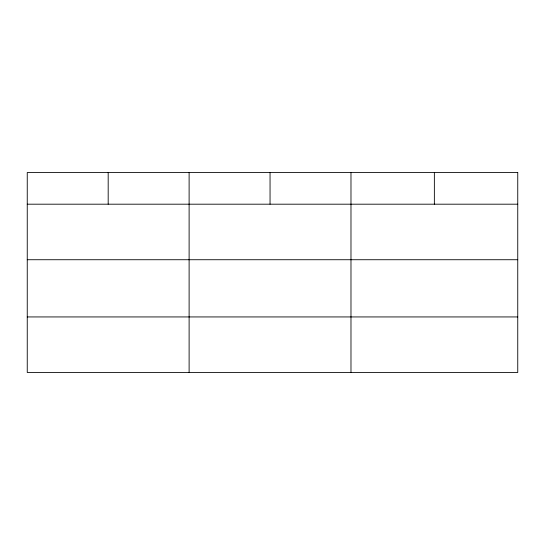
<?xml version="1.0" encoding="UTF-8"?>
<svg xmlns="http://www.w3.org/2000/svg" width="545" height="545" viewBox="0 0 545 545"><rect width="100%" height="100%" fill="white"/><g stroke="black" fill="none" stroke-linecap="round" stroke-linejoin="round"><path stroke-width="0.82" d="M27.25 204.191L517.75 204.191M27.25 259.727L517.75 259.727M27.25 316.938L517.75 316.938M434.365 172.527L434.365 204.191M350.98 172.527L350.98 372.473M270.048 172.527L270.048 204.191M189.115 172.527L189.115 372.473M108.183 172.527L108.183 204.191M517.75 172.527L27.25 172.527L27.25 372.473L517.75 372.473L517.75 172.527"/></g></svg>
